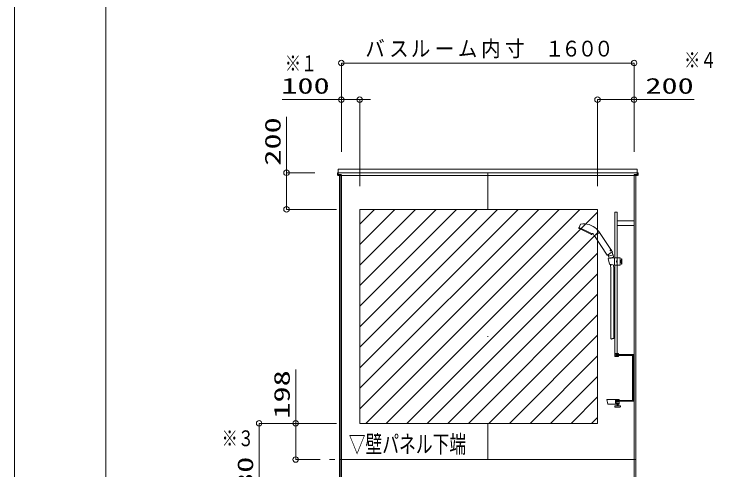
# Model space of a CAD drawing. Units: millimetres on the paper. Extents: x -305 to 305, y -152 to 152.
# Drawn here: x -301 to -222.3, y -42.1 to 7.6 of the extents above; entities that cross this region are included whole.
import ezdxf
from ezdxf.enums import TextEntityAlignment as Align

# ---------------------------------------------------------------- set-up
doc = ezdxf.new("R2010")
doc.units = ezdxf.units.MM
doc.linetypes.add('DASHED2', pattern=[3, 2, -1])
doc.linetypes.add('LONG_DOUBLE_CHAIN', pattern=[21.8, 18, -1, 0.6, -0.6, 0.6, -1])
for name, color, linetype, lineweight in [('0-0_0', 7, 'Continuous', 9), ('0-1_VIEW0002', 7, 'Continuous', 9), ('0-3_図面枠', 3, 'Continuous', 9), ('0-4_DEFPOINTS', 7, 'Continuous', 9)]:
    doc.layers.add(name, color=color, linetype=linetype, lineweight=lineweight)
doc.styles.add('ＭＳ ゴシック', font='')
doc.styles.get('ＭＳ ゴシック').set_extended_font_data('MS Gothic')

# ---------------------------------------------------------------- blocks, each defined once
blk = doc.blocks.new('_ORIGIN')
at = {"layer": '0-0_0'}
blk.add_line((0, 0), (-1, 0), dxfattribs=at)
blk.add_circle((0, 0), 0.5, dxfattribs=at)

msp = doc.modelspace()

# ---------------------------------------------------------------- linework, layer by layer
at = {"layer": '0-0_0'}
for p, q in [((-263.27, -35.501), (-241.456, -13.686)), ((-263.27, -33.256), (-243.701, -13.686)), ((-263.27, -31.01), (-245.946, -13.686)), ((-263.27, -28.765), (-248.191, -13.686)), ((-263.27, -26.52), (-250.436, -13.686)), ((-263.27, -24.275), (-252.681, -13.686)), ((-263.27, -22.03), (-254.926, -13.686)), ((-263.27, -19.785), (-257.171, -13.686)), ((-263.27, -17.54), (-259.417, -13.686)), ((-263.27, -15.295), (-261.662, -13.686)), ((-262.611, -37.086), (-239.211, -13.686)), ((-260.366, -37.086), (-237.27, -13.991)), ((-258.121, -37.086), (-237.27, -16.236)), ((-255.876, -37.086), (-237.27, -18.481)), ((-253.631, -37.086), (-237.27, -20.726)), ((-251.386, -37.086), (-237.27, -22.971)), ((-249.14, -37.086), (-237.27, -25.216)), ((-246.895, -37.086), (-237.27, -27.461)), ((-244.65, -37.086), (-237.27, -29.706)), ((-242.405, -37.086), (-237.27, -31.951)), ((-240.16, -37.086), (-237.27, -34.196)), ((-237.915, -37.086), (-237.27, -36.441))]:
    msp.add_line(p, q, dxfattribs=at)
at = {"layer": '0-1_VIEW0002'}
for p, q in [((-265.27, -6.746), (-265.27, 2.314)), ((-233.87, 2.314), (-264.67, 2.314)), ((-233.27, -7.146), (-233.27, 2.314)), ((-265.87, -1.686), (-266.47, -1.686)), ((-263.27, -1.686), (-265.27, -1.686)), ((-263.27, -11.146), (-263.27, -1.686)), ((-262.67, -1.686), (-262.07, -1.686)), ((-237.27, -11.146), (-237.27, -1.686)), ((-236.67, -1.686), (-233.87, -1.686)), ((-271.268, -9.686), (-271.268, -3.558)), ((-265.61, -9.686), (-265.61, -9.286)), ((-265.61, -9.286), (-232.93, -9.286)), ((-232.93, -9.686), (-232.93, -9.286)), ((-268.156, -9.686), (-271.268, -9.686)), ((-265.71, -9.686), (-232.83, -9.686)), ((-265.71, -9.686), (-265.71, -9.986)), ((-265.63, -9.686), (-265.63, -9.986)), ((-265.63, -9.686), (-265.63, -9.86)), ((-265.616, -9.686), (-265.63, -9.686)), ((-265.63, -9.986), (-232.91, -9.986)), ((-265.616, -9.686), (-265.616, -9.86)), ((-232.924, -9.686), (-265.616, -9.686)), ((-265.31, -9.886), (-265.59, -9.886)), ((-265.31, -9.886), (-265.59, -9.886)), ((-265.28, -9.9), (-265.59, -9.9)), ((-265.28, -9.9), (-265.59, -9.9)), ((-265.474, -9.9), (-265.474, -48.446)), ((-265.45, -9.936), (-265.45, -48.586)), ((-265.33, -9.936), (-265.45, -9.936)), ((-265.33, -9.9), (-265.33, -9.936)), ((-265.284, -9.926), (-265.284, -49.206)), ((-265.27, -9.926), (-265.27, -49.206)), ((-258.19, -9.686), (-258.07, -9.686)), ((-258.19, -9.686), (-258.07, -9.686)), ((-258.19, -9.686), (-258.07, -9.686)), ((-249.27, -9.686), (-249.27, -13.686)), ((-238.19, -9.686), (-238.07, -9.686)), ((-238.19, -9.686), (-238.07, -9.686)), ((-238.19, -9.686), (-238.07, -9.686)), ((-233.27, -9.926), (-233.27, -49.206)), ((-233.261, -9.9), (-232.95, -9.9)), ((-233.256, -9.926), (-233.256, -49.206)), ((-233.23, -9.886), (-232.95, -9.886)), ((-233.21, -9.9), (-233.21, -9.936)), ((-233.21, -9.936), (-233.09, -9.936)), ((-233.09, -9.936), (-233.09, -45.203)), ((-233.066, -9.9), (-233.066, -45.203)), ((-232.924, -9.686), (-232.924, -9.86)), ((-232.924, -9.686), (-232.91, -9.686)), ((-232.91, -9.686), (-232.91, -9.986)), ((-232.91, -9.686), (-232.91, -9.86)), ((-232.83, -9.686), (-232.83, -9.986)), ((-271.268, -10.286), (-271.268, -13.086)), ((-265.81, -13.686), (-271.268, -13.686)), ((-237.27, -13.686), (-263.27, -13.686)), ((-263.27, -13.686), (-263.27, -37.086)), ((-237.27, -13.686), (-237.27, -37.086)), ((-249.27, -27.559), (-249.27, -27.618)), ((-270.268, -37.086), (-270.268, -31.201)), ((-265.81, -37.086), (-274.268, -37.086)), ((-274.268, -37.686), (-274.268, -49.086)), ((-265.81, -37.086), (-270.268, -37.086)), ((-270.268, -37.686), (-270.268, -40.446)), ((-237.27, -37.086), (-263.27, -37.086)), ((-249.27, -37.086), (-249.27, -41.046)), ((-269.635, -41.046), (-270.268, -41.046)), ((-233.14, -41.046), (-265.41, -41.046))]:
    msp.add_line(p, q, dxfattribs=at)
at = {"layer": '0-1_VIEW0002', "color": 2}
for p, q in [((-235.384, -18.986), (-235.384, -13.976)), ((-235.384, -13.976), (-235.13, -13.976)), ((-235.384, -14), (-235.13, -14)), ((-235.13, -18.986), (-235.13, -13.976)), ((-240.119, -14.812), (-240.119, -14.812)), ((-235.13, -14.952), (-233.27, -14.952)), ((-233.27, -15.46), (-233.27, -14.952)), ((-235.13, -15.46), (-233.27, -15.46)), ((-235.415, -18.986), (-235.125, -18.986)), ((-235.415, -18.986), (-235.415, -19.786)), ((-235.205, -19.356), (-235.205, -19.416)), ((-235.125, -19.326), (-235.175, -19.326)), ((-235.125, -19.446), (-235.175, -19.446)), ((-235.125, -18.986), (-235.125, -19.786)), ((-235.125, -18.986), (-234.785, -18.986)), ((-235.125, -18.986), (-235.125, -19.786)), ((-235.125, -19.001), (-235.125, -19.196)), ((-234.785, -18.986), (-234.785, -19.786)), ((-234.785, -19.296), (-234.775, -19.286)), ((-234.785, -19.476), (-234.785, -19.296)), ((-234.785, -19.476), (-234.775, -19.486)), ((-234.775, -19.286), (-234.645, -19.286)), ((-234.775, -19.286), (-234.775, -19.486)), ((-234.775, -19.486), (-234.645, -19.486)), ((-234.635, -19.086), (-234.645, -19.096)), ((-234.645, -19.676), (-234.645, -19.096)), ((-234.635, -19.686), (-234.645, -19.676)), ((-234.635, -19.086), (-234.615, -19.086)), ((-234.635, -19.686), (-234.635, -19.086)), ((-234.615, -19.086), (-234.605, -19.096)), ((-234.615, -19.086), (-234.615, -19.686)), ((-234.615, -19.686), (-234.605, -19.676)), ((-234.605, -19.676), (-234.605, -19.096)), ((-235.961, -19.695), (-235.415, -19.786)), ((-235.125, -19.786), (-235.415, -19.786)), ((-235.384, -29.466), (-235.384, -19.786)), ((-235.13, -29.466), (-235.13, -19.786)), ((-235.125, -19.786), (-234.785, -19.786)), ((-234.615, -19.686), (-234.635, -19.686)), ((-235.384, -29.466), (-235.384, -29.776)), ((-234.984, -29.466), (-235.384, -29.466)), ((-234.984, -29.776), (-235.384, -29.776)), ((-234.984, -29.566), (-235.284, -29.566)), ((-235.284, -29.566), (-235.284, -29.676)), ((-234.984, -29.676), (-235.284, -29.676)), ((-234.984, -29.566), (-234.984, -29.466)), ((-234.984, -29.676), (-234.984, -29.776)), ((-234.89, -34.486), (-236.262, -34.486)), ((-236.135, -34.986), (-236.262, -34.486)), ((-234.89, -34.486), (-236.262, -34.486)), ((-236.135, -34.986), (-236.262, -34.486)), ((-234.89, -34.566), (-235.29, -34.566)), ((-235.29, -34.566), (-235.29, -34.886)), ((-234.89, -34.566), (-235.29, -34.566)), ((-235.29, -34.846), (-235.29, -34.566)), ((-234.89, -34.566), (-235.29, -34.566)), ((-235.29, -34.566), (-235.29, -34.886)), ((-234.89, -34.566), (-235.29, -34.566)), ((-234.89, -34.576), (-235.28, -34.576)), ((-235.28, -34.576), (-235.28, -34.846)), ((-235.28, -34.576), (-235.28, -34.846)), ((-234.89, -34.576), (-235.28, -34.576)), ((-234.89, -34.486), (-234.89, -34.566)), ((-234.89, -34.486), (-234.89, -34.566)), ((-234.89, -34.566), (-234.89, -34.576)), ((-234.89, -34.566), (-234.89, -34.576)), ((-236.135, -34.986), (-234.89, -34.986)), ((-236.135, -34.986), (-234.89, -34.986)), ((-235.37, -35.281), (-235.37, -35.181)), ((-235.35, -35.161), (-234.79, -35.161)), ((-235.35, -35.301), (-234.79, -35.301)), ((-235.28, -34.846), (-235.29, -34.846)), ((-235.29, -34.886), (-234.89, -34.886)), ((-235.29, -34.886), (-234.89, -34.886)), ((-235.27, -34.736), (-235.09, -34.736)), ((-235.27, -34.736), (-235.27, -34.886)), ((-235.27, -34.736), (-235.27, -34.886)), ((-235.27, -34.736), (-235.09, -34.736)), ((-234.91, -34.886), (-235.27, -34.886)), ((-234.91, -34.886), (-235.27, -34.886)), ((-235.12, -35.161), (-235.12, -34.986)), ((-235.1, -34.676), (-234.91, -34.676)), ((-235.1, -34.716), (-235.1, -34.676)), ((-235.1, -34.676), (-234.91, -34.676)), ((-235.1, -34.716), (-235.1, -34.676)), ((-235.09, -34.716), (-235.1, -34.716)), ((-235.09, -34.716), (-235.1, -34.716)), ((-235.09, -34.686), (-234.91, -34.686)), ((-235.09, -34.716), (-235.09, -34.686)), ((-234.91, -34.686), (-235.09, -34.686)), ((-235.09, -34.686), (-234.91, -34.686)), ((-235.09, -34.716), (-235.09, -34.686)), ((-235.09, -34.686), (-235.09, -34.736)), ((-234.91, -34.686), (-235.09, -34.686)), ((-235.09, -34.686), (-235.09, -34.736)), ((-235.02, -35.161), (-235.02, -34.986)), ((-234.91, -34.686), (-234.91, -34.676)), ((-234.91, -34.686), (-234.91, -34.676)), ((-234.91, -34.886), (-234.91, -34.686)), ((-234.91, -34.886), (-234.91, -34.686)), ((-234.89, -34.886), (-234.89, -34.986)), ((-234.89, -34.886), (-234.89, -34.986)), ((-234.77, -35.281), (-234.77, -35.181))]:
    msp.add_line(p, q, dxfattribs=at)
at = {"layer": '0-1_VIEW0002', "color": 4}
for p, q in [((-239.3, -15.672), (-239.317, -15.709)), ((-239.118, -15.32), (-239.291, -15.653)), ((-239.25, -15.785), (-237.983, -16.403)), ((-237.921, -16.333), (-237.867, -16.359)), ((-237.882, -16.409), (-237.863, -16.373)), ((-237.857, -16.353), (-237.859, -16.352)), ((-237.618, -16.572), (-237.76, -16.362)), ((-237.102, -16.158), (-237.071, -16.203)), ((-235.812, -18.07), (-237.06, -16.219)), ((-237.607, -16.588), (-236.198, -18.678)), ((-235.813, -18.075), (-235.881, -18.121)), ((-235.874, -18.121), (-235.807, -18.076)), ((-235.838, -18.097), (-235.84, -18.094)), ((-235.751, -18.159), (-235.807, -18.076)), ((-236.17, -18.683), (-235.656, -18.336)), ((-236.094, -18.632), (-236.065, -18.74)), ((-236.033, -18.784), (-236.065, -18.74)), ((-236.033, -18.784), (-236.012, -18.778)), ((-235.893, -18.212), (-235.893, -18.211)), ((-235.892, -18.212), (-235.893, -18.212)), ((-235.874, -18.121), (-235.864, -18.121)), ((-235.821, -18.727), (-235.574, -18.661)), ((-235.82, -18.211), (-235.752, -18.165)), ((-235.818, -18.204), (-235.751, -18.159)), ((-235.78, -18.183), (-235.782, -18.18)), ((-235.651, -18.309), (-235.747, -18.166)), ((-235.674, -18.348), (-235.589, -18.665)), ((-235.574, -18.661), (-235.509, -18.903)), ((-235.509, -18.903), (-236.003, -19.033)), ((-235.911, -19.009), (-235.906, -19.027)), ((-235.601, -18.928), (-235.582, -19)), ((-235.818, -27.818), (-235.808, -27.818))]:
    msp.add_line(p, q, dxfattribs=at)
at = {"layer": '0-1_VIEW0002', "color": 6, "linetype": 'DASHED2'}
for p, q in [((-235.13, -19.311), (-235.154, -19.311)), ((-235.154, -19.441), (-235.13, -19.441))]:
    msp.add_line(p, q, dxfattribs=at)
at = {"layer": '0-1_VIEW0002', "color": 6}
for p, q in [((-235.897, -19.706), (-235.89, -19.747)), ((-235.688, -19.741), (-235.875, -19.759)), ((-235.85, -19.832), (-235.858, -19.757)), ((-235.848, -19.842), (-235.838, -19.871)), ((-235.835, -19.881), (-235.818, -20.054)), ((-235.818, -20.054), (-235.818, -27.818)), ((-235.512, -19.809), (-235.517, -19.84)), ((-235.517, -19.845), (-235.499, -20.034)), ((-235.512, -19.799), (-235.515, -19.77)), ((-235.499, -20.034), (-235.499, -27.818)), ((-235.808, -27.826), (-235.818, -27.818)), ((-235.27, -29.636), (-235.27, -29.596)), ((-235.27, -29.636), (-235.27, -29.596)), ((-235.25, -29.576), (-233.27, -29.576)), ((-235.25, -29.656), (-233.27, -29.656)), ((-233.33, -29.656), (-233.33, -30.456)), ((-233.27, -29.576), (-233.27, -30.456)), ((-233.33, -30.456), (-233.27, -30.456)), ((-233.33, -33.776), (-233.27, -33.776)), ((-233.33, -34.576), (-233.33, -33.776)), ((-235.27, -34.596), (-235.27, -34.636)), ((-235.25, -34.576), (-233.27, -34.576)), ((-235.25, -34.656), (-235.25, -34.716)), ((-235.13, -34.716), (-235.25, -34.716)), ((-235.13, -34.656), (-235.13, -34.716))]:
    msp.add_line(p, q, dxfattribs=at)
at = {"layer": '0-1_VIEW0002', "linetype": 'LONG_DOUBLE_CHAIN'}
msp.add_line((-245.788, -41.046), (-270.27, -41.046), dxfattribs=at)
at = {"layer": '0-1_VIEW0002'}
for points in [[(-265.27, -7.386), (-265.27, -1.686), (-271.755, -1.686)], [(-233.27, -7.386), (-233.27, -1.686), (-226.691, -1.686)], [(-265.33, -9.9), (-265.33, -9.936), (-265.45, -9.936)]]:
    msp.add_lwpolyline(points, dxfattribs=at)
at = {"layer": '0-1_VIEW0002', "color": 4}
for points in [[(-237.867, -16.359), (-237.921, -16.333), (-238.075, -16.258), (-238.305, -16.146), (-238.577, -16.013), (-238.849, -15.881), (-239.079, -15.768), (-239.233, -15.693), (-239.287, -15.667), (-239.233, -15.693), (-239.079, -15.768), (-238.849, -15.881), (-238.577, -16.013), (-238.305, -16.146)], [(-239.118, -15.32), (-239.117, -15.318), (-239.115, -15.316), (-239.113, -15.314), (-239.111, -15.312), (-239.109, -15.31), (-239.107, -15.309), (-239.105, -15.307), (-239.102, -15.306), (-239.1, -15.306), (-239.097, -15.305)], [(-239.097, -15.305), (-238.878, -15.28), (-238.652, -15.279), (-238.423, -15.305), (-238.195, -15.358), (-237.974, -15.437), (-237.763, -15.542), (-237.567, -15.67), (-237.39, -15.818), (-237.235, -15.982), (-237.102, -16.158)], [(-238.305, -16.146), (-238.075, -16.258), (-237.921, -16.333)], [(-237.747, -16.357), (-237.757, -16.346), (-237.768, -16.338), (-237.781, -16.332), (-237.793, -16.329), (-237.806, -16.327), (-237.819, -16.327), (-237.831, -16.329), (-237.842, -16.334), (-237.852, -16.342), (-237.859, -16.352)], [(-237.855, -16.357), (-237.855, -16.357), (-237.855, -16.357), (-237.855, -16.356), (-237.856, -16.356), (-237.856, -16.355), (-237.856, -16.355), (-237.856, -16.354), (-237.857, -16.354), (-237.857, -16.353), (-237.857, -16.353), (-237.857, -16.353), (-237.857, -16.353)], [(-237.855, -16.357), (-237.847, -16.349), (-237.838, -16.343), (-237.828, -16.339), (-237.817, -16.336), (-237.806, -16.336), (-237.795, -16.338), (-237.785, -16.341), (-237.775, -16.346), (-237.767, -16.354), (-237.76, -16.362)], [(-237.544, -16.534), (-237.548, -16.537), (-237.552, -16.539), (-237.56, -16.545), (-237.573, -16.554), (-237.584, -16.561), (-237.589, -16.564), (-237.59, -16.565), (-237.591, -16.566), (-237.593, -16.567), (-237.599, -16.571), (-237.603, -16.574), (-237.604, -16.575)], [(-237.075, -16.218), (-237.079, -16.22), (-237.08, -16.221), (-237.082, -16.222), (-237.085, -16.225), (-237.094, -16.23), (-237.105, -16.238), (-237.112, -16.242), (-237.113, -16.243), (-237.115, -16.245), (-237.119, -16.247), (-237.134, -16.257), (-237.152, -16.269), (-237.171, -16.282), (-237.176, -16.286), (-237.181, -16.289), (-237.192, -16.296), (-237.214, -16.311), (-237.238, -16.327), (-237.25, -16.335), (-237.253, -16.338), (-237.256, -16.34), (-237.262, -16.344), (-237.287, -16.361), (-237.313, -16.378), (-237.339, -16.396), (-237.365, -16.413), (-237.391, -16.431), (-237.397, -16.435), (-237.404, -16.439), (-237.416, -16.448), (-237.441, -16.464), (-237.464, -16.48), (-237.476, -16.488), (-237.478, -16.49), (-237.481, -16.492), (-237.487, -16.495), (-237.508, -16.509), (-237.527, -16.522), (-237.544, -16.534)], [(-235.821, -18.727), (-236.067, -18.793), (-236.003, -19.033)], [(-235.89, -18.129), (-235.891, -18.13), (-235.891, -18.131), (-235.892, -18.131), (-235.893, -18.132), (-235.893, -18.133), (-235.894, -18.134), (-235.894, -18.135), (-235.895, -18.136), (-235.896, -18.137), (-235.896, -18.138), (-235.897, -18.139), (-235.897, -18.14), (-235.898, -18.14), (-235.899, -18.141), (-235.899, -18.142), (-235.9, -18.143), (-235.9, -18.144), (-235.901, -18.145), (-235.901, -18.146), (-235.902, -18.147), (-235.902, -18.148), (-235.902, -18.149), (-235.903, -18.15), (-235.903, -18.151), (-235.904, -18.152), (-235.904, -18.153), (-235.904, -18.154), (-235.905, -18.155), (-235.905, -18.156), (-235.906, -18.157), (-235.906, -18.158), (-235.906, -18.159)], [(-235.89, -18.195), (-235.891, -18.193), (-235.896, -18.181), (-235.897, -18.179), (-235.897, -18.178), (-235.897, -18.177), (-235.897, -18.175), (-235.898, -18.174), (-235.898, -18.172), (-235.898, -18.171), (-235.898, -18.169), (-235.898, -18.168), (-235.898, -18.167), (-235.898, -18.165), (-235.897, -18.164), (-235.897, -18.163), (-235.897, -18.161), (-235.897, -18.16), (-235.895, -18.154), (-235.895, -18.152), (-235.895, -18.151), (-235.894, -18.15), (-235.894, -18.149), (-235.893, -18.148), (-235.893, -18.147), (-235.893, -18.145), (-235.892, -18.144), (-235.892, -18.143), (-235.891, -18.142), (-235.891, -18.141), (-235.89, -18.14), (-235.889, -18.139), (-235.889, -18.138), (-235.888, -18.137), (-235.885, -18.132), (-235.883, -18.13), (-235.882, -18.128), (-235.88, -18.127), (-235.879, -18.125), (-235.877, -18.124)], [(-235.818, -18.204), (-235.82, -18.205), (-235.822, -18.206), (-235.823, -18.207), (-235.825, -18.208), (-235.827, -18.209), (-235.829, -18.21), (-235.831, -18.21), (-235.833, -18.211), (-235.839, -18.212), (-235.84, -18.212), (-235.841, -18.212), (-235.842, -18.212), (-235.844, -18.212), (-235.845, -18.213), (-235.846, -18.213), (-235.847, -18.213), (-235.848, -18.213), (-235.85, -18.213), (-235.851, -18.213), (-235.852, -18.213), (-235.853, -18.212), (-235.855, -18.212), (-235.856, -18.212), (-235.857, -18.212), (-235.864, -18.211), (-235.865, -18.211), (-235.866, -18.21), (-235.868, -18.21), (-235.869, -18.209), (-235.87, -18.209), (-235.871, -18.208), (-235.873, -18.208), (-235.879, -18.205), (-235.88, -18.204), (-235.881, -18.203), (-235.883, -18.202), (-235.888, -18.197), (-235.889, -18.196), (-235.89, -18.195)], [(-235.877, -18.124), (-235.876, -18.123), (-235.874, -18.121)], [(-235.877, -18.218), (-235.876, -18.219), (-235.875, -18.219), (-235.874, -18.219), (-235.873, -18.219), (-235.872, -18.219), (-235.871, -18.22), (-235.87, -18.22), (-235.869, -18.22), (-235.866, -18.22), (-235.865, -18.22), (-235.864, -18.22), (-235.862, -18.22), (-235.861, -18.22), (-235.86, -18.221), (-235.859, -18.221), (-235.858, -18.221), (-235.857, -18.221), (-235.856, -18.221), (-235.855, -18.221), (-235.854, -18.22), (-235.853, -18.22), (-235.852, -18.22), (-235.85, -18.22), (-235.849, -18.22), (-235.848, -18.22), (-235.847, -18.22), (-235.846, -18.22), (-235.845, -18.22), (-235.844, -18.219), (-235.843, -18.219), (-235.842, -18.219), (-235.841, -18.219), (-235.84, -18.219), (-235.839, -18.218), (-235.838, -18.218), (-235.837, -18.218), (-235.836, -18.218), (-235.835, -18.217)]]:
    msp.add_lwpolyline(points, dxfattribs=at)
at = {"layer": '0-1_VIEW0002', "color": 2}
for points in [[(-235.961, -19.695), (-236.096, -19.043), (-235.415, -18.986)], [(-235.28, -34.846), (-235.29, -34.846), (-235.29, -34.566)]]:
    msp.add_lwpolyline(points, dxfattribs=at)
at = {"layer": '0-1_VIEW0002', "color": 6}
for points in [[(-235.499, -27.818), (-235.503, -27.815), (-235.506, -27.812), (-235.51, -27.809), (-235.514, -27.806), (-235.518, -27.803), (-235.522, -27.801), (-235.526, -27.799), (-235.531, -27.797), (-235.535, -27.796), (-235.54, -27.795), (-235.547, -27.795), (-235.555, -27.796), (-235.563, -27.798), (-235.571, -27.8), (-235.579, -27.803), (-235.588, -27.807), (-235.597, -27.811), (-235.606, -27.816), (-235.614, -27.821), (-235.623, -27.826), (-235.633, -27.832), (-235.642, -27.838), (-235.652, -27.843), (-235.661, -27.849), (-235.67, -27.854), (-235.679, -27.858), (-235.688, -27.862), (-235.697, -27.865), (-235.706, -27.867), (-235.715, -27.868), (-235.726, -27.868), (-235.736, -27.866), (-235.746, -27.863), (-235.757, -27.859), (-235.767, -27.854), (-235.777, -27.848), (-235.788, -27.841), (-235.798, -27.834), (-235.808, -27.826)], [(-235.25, -34.656), (-233.27, -34.656), (-233.27, -33.776)]]:
    msp.add_lwpolyline(points, dxfattribs=at)
at = {"layer": '0-1_VIEW0002', "color": 2}
for points in [[(-234.984, -29.576), (-234.984, -29.566), (-235.284, -29.566), (-235.284, -29.576)], [(-234.889, -34.686), (-234.889, -34.886), (-234.912, -34.886), (-234.912, -34.686)]]:
    msp.add_lwpolyline(points, close=True, dxfattribs=at)
at = {"layer": '0-1_VIEW0002', "color": 6}
msp.add_lwpolyline([(-233.43, -29.686), (-233.43, -34.546), (-233.33, -34.546), (-233.33, -29.686)], close=True, dxfattribs=at)
at = {"layer": '0-1_VIEW0002'}
msp.add_lwpolyline([(-234.889, -34.686), (-234.889, -34.886), (-234.912, -34.886), (-234.912, -34.686)], close=True, dxfattribs=at)
for centre, radius, start, end in [((-265.59, -9.86), 0.04, 179.99999, 270), ((-265.59, -9.86), 0.04, 179.99999, 270), ((-265.59, -9.86), 0.026, 179.99999, 270), ((-265.59, -9.86), 0.026, 179.99999, 270), ((-265.31, -9.926), 0.04, 360, 90), ((-265.31, -9.926), 0.04, 360, 90), ((-265.31, -9.926), 0.026, 359.99999, 90), ((-265.31, -9.926), 0.026, 359.99999, 90), ((-233.23, -9.926), 0.04, 90, 180), ((-233.23, -9.926), 0.026, 90, 180.00001), ((-232.95, -9.86), 0.026, 270, 0.00001), ((-232.95, -9.86), 0.04, 270, 0.00001)]:
    msp.add_arc(centre, radius, start, end, dxfattribs=at)
at = {"layer": '0-1_VIEW0002', "color": 4}
for centre, radius, start, end in [((-239.29, -15.722), 0.03, 156, 235.54859), ((-236.444, -11.573), 5.061, 235.54859, 236.30866), ((-239.291, -15.676), 0.01, 64, 156), ((-239.282, -15.658), 0.01, 152.52688, 244), ((-239.245, -15.776), 0.01, 236.30866, 244), ((-236.392, -11.599), 5.061, 251.69134, 252.45141), ((-237.978, -16.394), 0.01, 244, 251.69134), ((-237.909, -16.395), 0.03, 252.45141, 332), ((-237.872, -16.368), 0.01, 332, 64), ((-237.863, -16.35), 0.01, 244, 319.78295), ((-237.068, -16.225), 0.01, 34, 124), ((-237.079, -16.208), 0.01, 304, 34), ((-237.61, -16.566), 0.01, 214, 304), ((-237.599, -16.583), 0.01, 124, 214), ((-235.815, -18.072), 0.004, 304, 34), ((-236.181, -18.666), 0.02, 214, 304), ((-235.75, -18.168), 0.004, 34, 124), ((-235.667, -18.32), 0.02, 304, 34)]:
    msp.add_arc(centre, radius, start, end, dxfattribs=at)
at = {"layer": '0-1_VIEW0002', "color": 2}
for centre, radius, start, end in [((-235.175, -19.356), 0.03, 90, 180), ((-235.175, -19.416), 0.03, 180, 270), ((-235.35, -35.181), 0.02, 90, 180), ((-235.35, -35.281), 0.02, 180, 270), ((-234.79, -35.181), 0.02, 0, 90), ((-234.79, -35.281), 0.02, 270, 0)]:
    msp.add_arc(centre, radius, start, end, dxfattribs=at)
at = {"layer": '0-1_VIEW0002', "color": 6}
for centre, radius, start, end in [((-235.877, -19.745), 0.014, 189.07128, 275.59707), ((-235.81, -19.828), 0.04, 185.59704, 199.63323), ((-235.875, -19.885), 0.04, 5.59704, 19.63323), ((-235.477, -19.846), 0.04, 171.56085, 185.59704), ((-235.552, -19.803), 0.04, 351.56085, 5.59704), ((-235.25, -29.596), 0.02, 90, 180), ((-235.25, -29.596), 0.02, 90, 180), ((-235.25, -29.636), 0.02, 180, 270), ((-235.25, -29.636), 0.02, 180, 270), ((-235.25, -34.596), 0.02, 90, 180), ((-235.25, -34.636), 0.02, 180, 270)]:
    msp.add_arc(centre, radius, start, end, dxfattribs=at)
at = {"layer": '0-3_図面枠'}
msp.add_lwpolyline([(-291.017, -138.498), (108.983, -138.498), (108.983, 138.502), (-291.017, 138.502)], close=True, dxfattribs=at)
at = {"layer": '0-4_DEFPOINTS'}
msp.add_line((-301.017, -148.498), (-301.017, 148.502), dxfattribs=at)

# ---------------------------------------------------------------- block references
at = {"layer": '0-1_VIEW0002', "xscale": 0.6, "yscale": 0.6}
for p, rotation in [((-265.27, 2.314), 180), ((-263.27, -1.686), 180), ((-237.27, -1.686), 180), ((-271.268, -9.686), 90), ((-271.268, -13.686), 270), ((-274.268, -37.086), 90), ((-270.268, -37.086), 90), ((-270.268, -41.046), 270)]:
    msp.add_blockref('_ORIGIN', p, dxfattribs=dict(at, rotation=rotation))
for p in [(-233.27, 2.314), (-265.27, -1.686), (-233.27, -1.686)]:
    msp.add_blockref('_ORIGIN', p, dxfattribs=at)

# ---------------------------------------------------------------- texts
at = {"layer": '0-1_VIEW0002', "style": 'ＭＳ ゴシック'}
for s, height, width, p in [('バ', 1.73, 0.9, (-262.651, 2.507)), ('ル', 1.73, 0.9, (-257.673, 2.507)), ('ム', 1.73, 0.9, (-252.541, 2.507)), ('内', 1.73, 0.9, (-249.985, 2.507)), ('寸', 1.73, 0.9, (-247.368, 2.507)), ('１', 1.73, 0.9, (-243.012, 2.507)), ('６', 1.73, 0.9, (-241.222, 2.507)), ('０', 1.73, 0.9, (-239.433, 2.507)), ('０', 1.73, 0.9, (-237.644, 2.507)), ('ス', 1.73, 0.9, (-260.034, 2.507)), ('ー', 1.73, 0.9, (-255.055, 2.507)), ('※１', 1.73, 0.75, (-271.453, 0.899)), ('※４', 1.73, 0.75, (-227.804, 1.256)), ('100', 1.73, 1.5, (-271.845, -1.561)), ('200', 1.73, 1.5, (-232.043, -1.561)), ('※３', 1.73, 0.75, (-278.366, -40.107)), ('▽壁パネル下端', 1.921, 0.7, (-264.47, -40.896))]:
    msp.add_text(s, height=height, dxfattribs=dict(at, width=width)).set_placement(p, align=Align.BOTTOM_LEFT)
at = {"layer": '0-1_VIEW0002', "style": 'ＭＳ ゴシック', "width": 1.5}
for s, p in [('200', (-271.393, -8.91)), ('198', (-270.393, -36.576)), ('630', (-274.393, -46.028))]:
    msp.add_text(s, height=1.73, rotation=90, dxfattribs=at).set_placement(p, align=Align.BOTTOM_LEFT)

doc.saveas('drawing.dxf')
